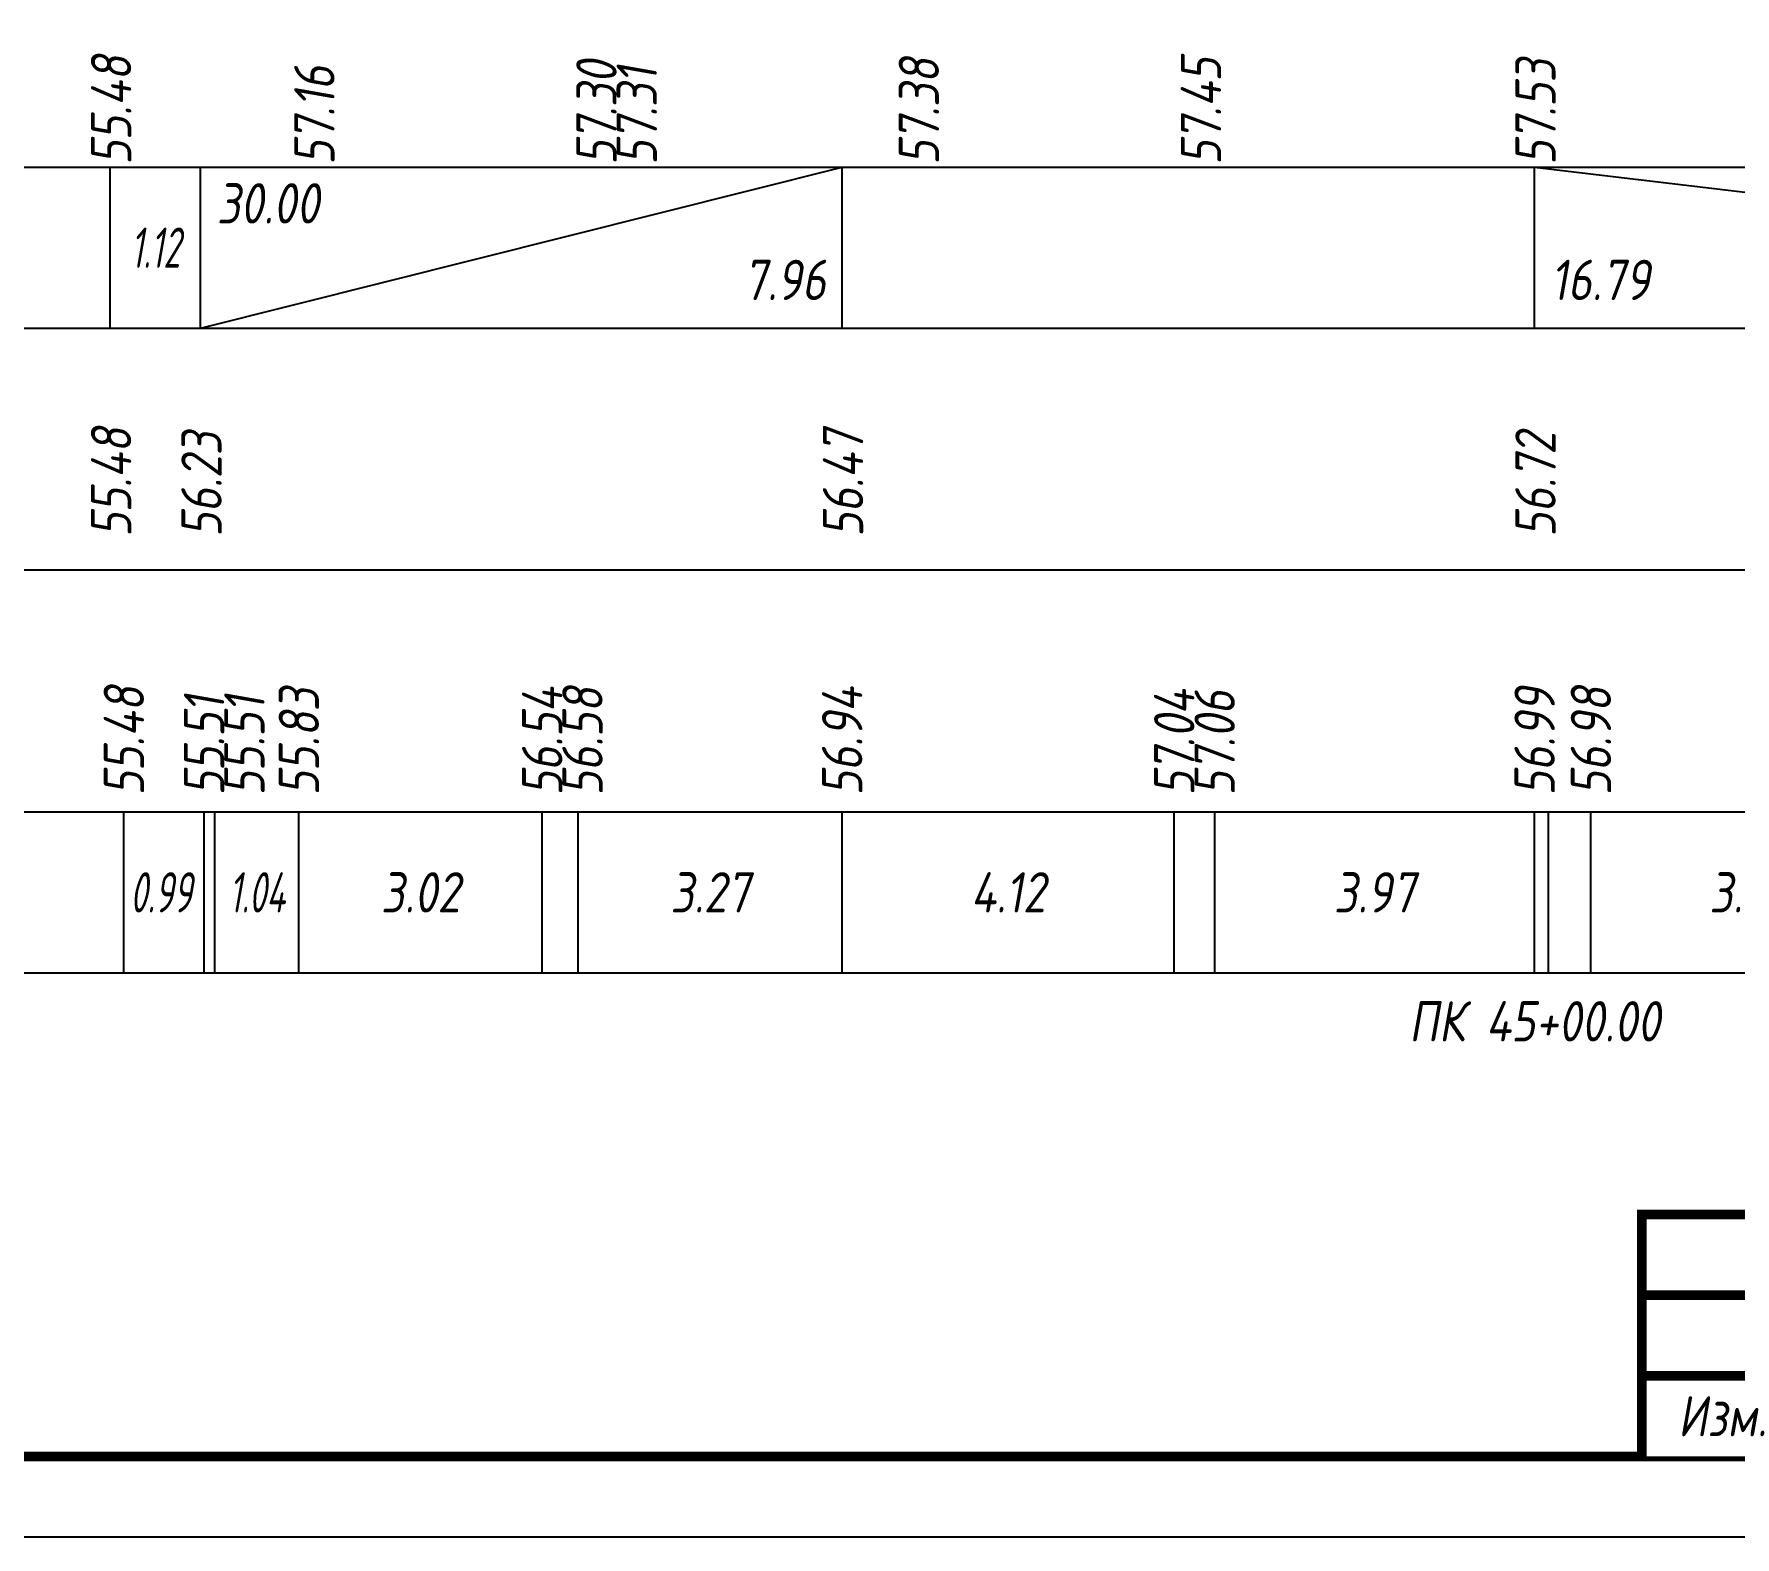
# Model space of a CAD drawing. Extents: x -717 to 1451, y -133302 to 233.
# Drawn here: x 100.2 to 205.7, y -71288.4 to -71195.2 of the extents above; entities that cross this region are included whole.
import ezdxf
from ezdxf.enums import TextEntityAlignment as Align

# ---------------------------------------------------------------- set-up
doc = ezdxf.new("R2010")
doc.units = 0
for name, color, linetype in [('Зарамочное оформление', 7, 'Continuous'), ('Код_510', 7, 'Continuous'), ('Код_514', 1, 'Continuous'), ('Код_516', 1, 'Continuous'), ('Подписи поперечников', 7, 'Continuous'), ('Таблица', 7, 'Continuous')]:
    doc.layers.add(name, color=color, linetype=linetype)
doc.styles.add('М', font='romand.shx', dxfattribs={"width": 0.8, "oblique": 10, "height": 2.5})

# ---------------------------------------------------------------- blocks, each defined once
blk = doc.blocks.new('Штамп')
at = {"linetype": 'Continuous'}
blk.add_wipeout([(199.95, -411.25), (384.95, -411.25), (384.95, -426.25), (199.95, -426.25)], dxfattribs=at).dxf.layer = 'Зарамочное оформление'
at = {"layer": 'Зарамочное оформление', "linetype": 'Continuous', "lineweight": -3, "const_width": 0.6, "flags": 128}
for points in [[(199.95, -426.25), (199.95, -411.25), (384.95, -411.25)], [(199.95, -416.25), (264.95, -416.25)], [(199.95, -421.25), (264.95, -421.25)]]:
    blk.add_lwpolyline(points, dxfattribs=at)
at = {"layer": 'Зарамочное оформление', "linetype": 'Continuous', "style": 'М', "oblique": 10, "width": 0.8}
blk.add_text('Изм.', height=2.5, dxfattribs=at).set_placement((204.95, -423.75), align=Align.MIDDLE_CENTER)
blk = doc.blocks.new('шифр')
blk.add_blockref('Штамп', (0, -70917))

msp = doc.modelspace()

# ---------------------------------------------------------------- linework, layer by layer
at = {"flags": 128}
msp.add_lwpolyline([(-30.054, -71288.421), (389.946, -71288.421), (389.946, -70991.421), (-30.054, -70991.421)], close=True, dxfattribs=at)
at = {"const_width": 0.6, "flags": 128}
msp.add_lwpolyline([(-10.054, -71283.421), (384.946, -71283.421), (384.946, -70996.421), (-10.054, -70996.421)], close=True, dxfattribs=at)
at = {"layer": 'Код_510'}
for p, q in [((105.792, -71253.421), (105.792, -71243.421)), ((110.767, -71253.421), (110.767, -71243.421)), ((111.441, -71253.421), (111.441, -71243.421)), ((116.647, -71253.421), (116.647, -71243.421)), ((131.74, -71253.421), (131.74, -71243.421)), ((133.977, -71253.421), (133.977, -71243.421)), ((150.347, -71253.421), (150.347, -71243.421)), ((170.946, -71253.421), (170.946, -71243.421)), ((173.456, -71253.421), (173.456, -71243.421)), ((193.302, -71253.421), (193.302, -71243.421)), ((194.158, -71253.421), (194.158, -71243.421)), ((196.796, -71253.421), (196.796, -71243.421))]:
    msp.add_line(p, q, dxfattribs=at)
at = {"layer": 'Код_516'}
for p, q in [((104.946, -71213.421), (104.946, -71203.421)), ((110.551, -71213.421), (110.551, -71203.421)), ((110.551, -71213.421), (150.347, -71203.421)), ((150.347, -71213.421), (150.347, -71203.421)), ((193.302, -71213.421), (193.302, -71203.421))]:
    msp.add_line(p, q, dxfattribs=at)

# ---------------------------------------------------------------- texts
at = {"layer": 'Код_510', "style": 'М', "oblique": 10, "width": 0.8}
for s, p in [('55.48', (105.792, -71242.421)), ('55.83', (116.647, -71242.421)), ('56.54', (131.74, -71242.421)), ('56.58', (134.24, -71242.421)), ('56.94', (150.347, -71242.421)), ('56.99', (193.302, -71242.421)), ('56.98', (196.796, -71242.421)), ('55.51', (110.767, -71242.421)), ('55.51', (113.267, -71242.421)), ('57.04', (170.946, -71242.421)), ('57.06', (173.456, -71242.421))]:
    msp.add_text(s, height=2.5, rotation=90, dxfattribs=at).set_placement(p, align=Align.MIDDLE_LEFT)
at = {"layer": 'Код_510', "style": 'М', "oblique": 10}
for s, width, p in [('0.99', 0.6, (108.09, -71248.421)), ('1.04', 0.6, (114.044, -71248.421)), ('3.02', 0.8, (124.193, -71248.421)), ('3.27', 0.8, (142.162, -71248.421)), ('4.12', 0.8, (160.647, -71248.421)), ('3.97', 0.8, (183.379, -71248.421))]:
    msp.add_text(s, height=2.5, dxfattribs=dict(at, width=width)).set_placement(p, align=Align.MIDDLE_CENTER)
at = {"layer": 'Код_514', "style": 'М', "oblique": 10, "width": 0.8}
for s, p in [('55.48', (105, -71203.284)), ('57.38', (155.107, -71203.284)), ('57.45', (172.607, -71203.284)), ('57.53', (193.357, -71203.284)), ('57.16', (117.607, -71203.284)), ('57.30', (135.107, -71203.284)), ('57.31', (137.607, -71203.284))]:
    msp.add_text(s, height=2.5, rotation=90, dxfattribs=at).set_placement(p, align=Align.MIDDLE_LEFT)
at = {"layer": 'Код_516', "style": 'М', "oblique": 10, "width": 0.8}
msp.add_text('30.00', height=2.5, dxfattribs=at).set_placement((111.551, -71204.421), align=Align.TOP_LEFT)
at = {"layer": 'Код_516', "style": 'М', "oblique": 10, "width": 0.6}
msp.add_text('1.12', height=2.5, dxfattribs=at).set_placement((107.748, -71208.421), align=Align.MIDDLE_CENTER)
at = {"layer": 'Код_516', "style": 'М', "oblique": 10, "width": 0.8}
msp.add_text('7.96', height=2.5, dxfattribs=at).set_placement((149.347, -71212.421), align=Align.BOTTOM_RIGHT)
for s, p in [('55.48', (105, -71226.371)), ('56.23', (110.605, -71226.371)), ('56.47', (150.402, -71226.371)), ('56.72', (193.357, -71226.371))]:
    msp.add_text(s, height=2.5, rotation=90, dxfattribs=at).set_placement(p, align=Align.MIDDLE_LEFT)

# ---------------------------------------------------------------- next in the draw order: block references
msp.add_blockref('шифр', (0, 59.829))

# ---------------------------------------------------------------- next in the draw order: linework, layer by layer
at = {"layer": 'Код_516'}
msp.add_line((193.302, -71203.421), (277.232, -71213.421), dxfattribs=at)
at = {"layer": 'Таблица'}
for p, q in [((80, -71203.421), (308.581, -71203.421)), ((79.946, -71213.421), (308.527, -71213.421)), ((79.946, -71228.421), (308.527, -71228.421)), ((79.946, -71243.421), (308.527, -71243.421)), ((79.946, -71253.421), (308.527, -71253.421))]:
    msp.add_line(p, q, dxfattribs=at)

# ---------------------------------------------------------------- next in the draw order: texts
at = {"layer": 'Код_510', "style": 'М', "oblique": 10, "width": 0.8}
msp.add_text('3.96', height=2.5, dxfattribs=at).set_placement((206.695, -71248.421), align=Align.MIDDLE_CENTER)
at = {"layer": 'Код_516', "style": 'М', "oblique": 10, "width": 0.8}
msp.add_text('16.79', height=2.5, dxfattribs=at).set_placement((194.302, -71212.421), align=Align.BOTTOM_LEFT)
at = {"layer": 'Подписи поперечников', "style": 'М', "oblique": 10, "width": 0.8}
msp.add_text('ПК 45+00.00', height=2.5, dxfattribs=at).set_placement((193.302, -71258.421), align=Align.BOTTOM_CENTER)

doc.saveas('drawing.dxf')
